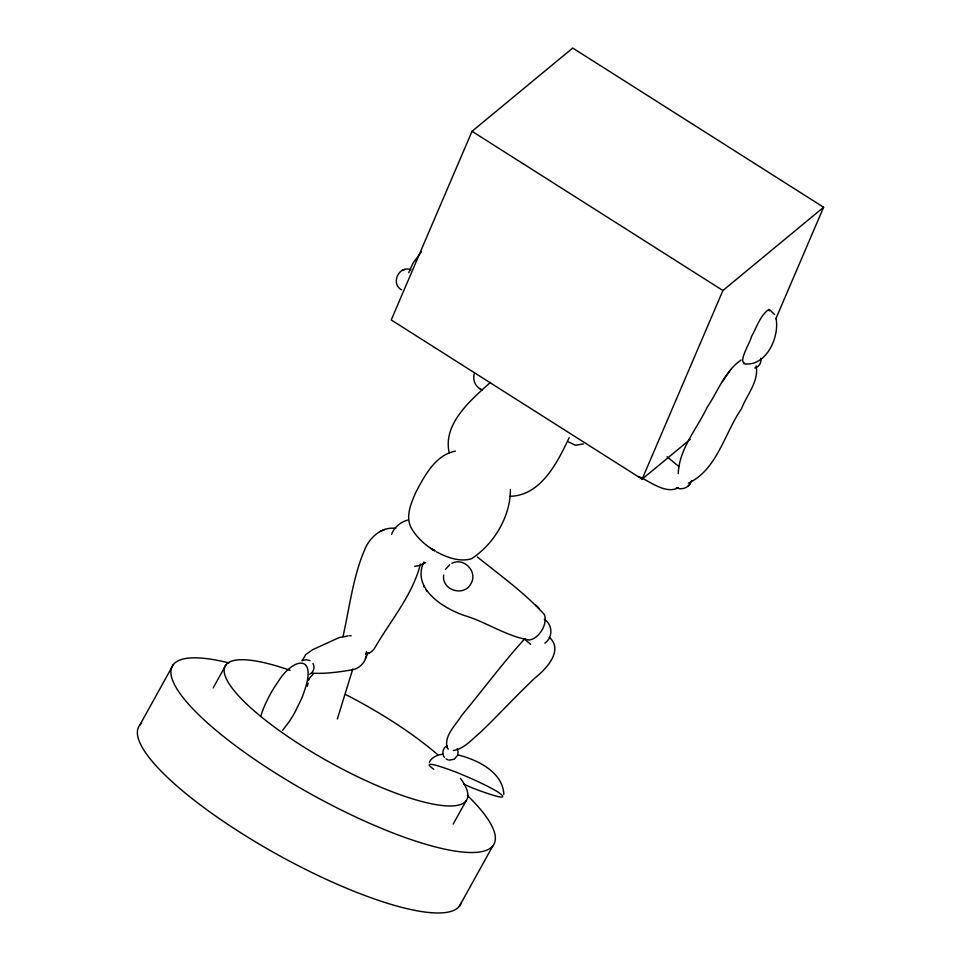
<?xml version="1.0" encoding="UTF-8"?>
<svg xmlns="http://www.w3.org/2000/svg" width="961" height="961" viewBox="0 0 961 961"><rect width="100%" height="100%" fill="white"/><g stroke="black" fill="none" stroke-linecap="round" stroke-linejoin="round"><path stroke-width="1.44" d="M443.682 575.062C441.315 590.174 464.079 597.261 470.89 583.735C478.194 572.083 464.019 556.887 451.922 563.338M678.25 473.617C679.091 448.967 696.917 428.81 707.128 407.392C717.819 391.523 724.846 371.114 741.171 360.003M423.957 561.969C411.212 588.132 443.201 608.337 464.151 615.424C486.254 621.947 506.495 636.398 529.259 640.002C533.619 639.461 537.223 636.458 539.89 633.143C542.605 629.671 544.611 625.539 545.091 621.13C545.392 618.86 545.163 616.518 544.238 614.415C524.622 592.865 500.068 575.255 477.341 556.96M366.501 652.231C367.078 660.231 361.18 667.39 353.648 669.565C339.882 671.931 325.371 674.081 311.328 673.108M503.84 794.387C502.867 771.971 477.076 759.538 457.844 754.926L454.325 759.214L448.979 760.151M342.945 636.699C349.84 606.559 353.095 574.978 366.033 546.629C371.583 535.733 383.055 526.508 395.86 528.37M420.45 564.023C412.473 595.484 390.214 620.926 374.322 648.711C372.904 650.369 371.354 652.075 369.312 652.927M308.637 680.268L308.925 678.43M307.34 686.214L308.085 683.223M474.458 373.24C472.428 378.922 474.77 385.914 480.14 388.809M457.76 754.962L458.061 751.502L457.112 748.847M302.15 660.916L305.718 654.609L312.601 649.696L339.065 637.636L348.194 635.846M302.295 660.327L302.535 659.462M408.737 272.732L412.93 263.254L421.495 251.65M337.347 718.996L352.819 668.892M569.152 437.675C557.728 461.905 541.043 495.648 510.171 496.272M691.62 480.596L689.481 484.632M367.895 653.3L365.36 658.585M775.839 318.788L823.613 207.252L572.72 48.05L472.031 131.309L391.235 319.953L642.116 479.155L690.178 439.417M642.116 479.155L722.912 290.51L823.613 207.252M391.559 534.412C394.01 527.277 400.497 522.135 407.596 520.081M429.303 762.373C431.585 757.052 437.603 754.865 442.949 754.181M139.862 724.978L173.376 664.519M213.198 687.884L226.015 664.748M453.196 824.082L466.025 800.945M459.358 906.295L492.873 845.824M730.889 369.396L722.504 381.565M445.472 569.32L449.652 564.78M282.63 730.288L288.684 722.336A134.54 125.747 70.7 0 0 294.727 712.63L301.562 698.647A110.659 103.416 70.7 0 0 304.841 689.698C316.926 653.852 292.997 657.372 277.993 681.902A136.246 127.332 70.7 0 0 268.047 698.479L266.041 702.587A123.813 115.716 70.7 0 0 262.677 710.623L261.104 715.128A80.532 75.258 70.7 0 0 260.707 716.389M307.712 680.352L313.574 673.577M676.304 487.78C680.436 489.69 685.77 488.741 688.833 485.353M688.184 486.086L690.058 483.996M524.994 638.524C502.663 663.03 482.915 689.962 461.64 715.464C456.043 724.87 444.571 734.781 446.889 746.925M678.19 487.78C665.589 494.615 649.936 481.173 638.356 476.44M544.827 643.149C553.116 637.864 552.803 624.302 544.298 619.34M490.542 382.31C471.286 399.596 442.168 424.005 449.328 453.124M744.547 363.102C738.048 361.408 750.721 341.648 751.478 336.518C756.703 327.557 760.091 315.4 768.86 309.43M309.67 674.25C313.598 672.436 315.22 667.162 312.962 663.462M410.912 269.777C398.815 264.96 390.298 283.879 401.65 289.874M425.567 562.726L419.068 565.693L414.72 566.293M447.309 745.64C442.841 747.49 441.399 753.724 444.487 757.424M365.54 654.105L368.82 653.156M368.58 653.252L369.553 652.819M385.001 529.367L379.991 531.505M583.339 443.91L575.519 445.279L568.395 441.88M402.142 270.473L402.803 270.233M404.173 269.717L404.785 269.488M303.111 660.387L306.187 659.666L310.067 660.651M754.733 368.015C758.974 367.114 761.809 362.513 760.716 358.321M432.666 549.464L433.867 549.932M455.406 451.141C435.297 454.889 424.582 475.911 415.813 492.332C411.164 503.108 405.338 516.033 411.008 527.529C416.329 537.175 424.726 544.707 433.988 550.473C435.309 551.458 435.934 551.061 434.264 550.173M688.292 483.143C717.062 470.025 724.63 432.943 741.556 408.641C746.685 395.079 759.178 381.253 756.139 365.853M349.612 635.714L351.173 635.75M453.388 750.553C464.451 748.691 472.199 739.081 480.416 732.366C498.903 714.576 516.273 695.656 534.905 678.01C545.896 669.324 564.131 650.321 549.224 637.215M743.982 363.799C766.085 367.018 779.707 337.203 776.056 318.307M447.874 759.803L446.024 758.854M479.611 388.544L482.47 389.962M530.688 644.35L524.97 639.485M436.39 551.818C446.937 557.38 459.454 562.257 471.383 558.785C493.846 544.37 510.579 516.477 510.399 489.425M472.031 131.309L722.912 290.51M433.783 769.268C414.948 755.899 460.463 773.641 462.145 774.674A136.246 30.812 16.2 0 1 478.194 781.725L481.737 783.395A123.813 28.001 16.2 0 1 488.152 786.578L491.443 788.308A80.532 18.211 16.2 0 1 497.606 791.804C518.544 806.003 469.136 787.011 468.151 786.05A134.54 30.428 16.2 0 1 463.695 784.152M430.492 548.19L432.402 549.428M433.495 550.16L432.678 549.5M769.016 309.502L769.485 310.859M769.773 309.814L774.602 314.595M667.03 456.751L678.971 466.614M538.905 608.001L535.457 604.937M447.562 748.259L448.282 749.184M423.621 585.898L424.378 587.135M426.107 589.91L426.924 591.255M446.913 746.973L447.49 748.138M366.477 651.51L366.513 653.6M467.418 795.468A183.827 44.783 29 0 1 428.666 845.103A183.827 44.783 29 0 1 205.33 720.99A183.827 44.783 29 0 1 228.898 662.91M461.22 902.847A183.827 44.783 29 0 1 273.897 852.575A183.827 44.783 29 0 1 141.663 723.165M460.499 778.41A138.084 33.635 29 0 1 392.605 791.924A138.084 33.635 29 0 1 235.469 692.292A138.084 33.635 29 0 1 290.102 670.346M345.576 694.503A138.084 33.635 29 0 1 437.627 754.613"/></g></svg>
